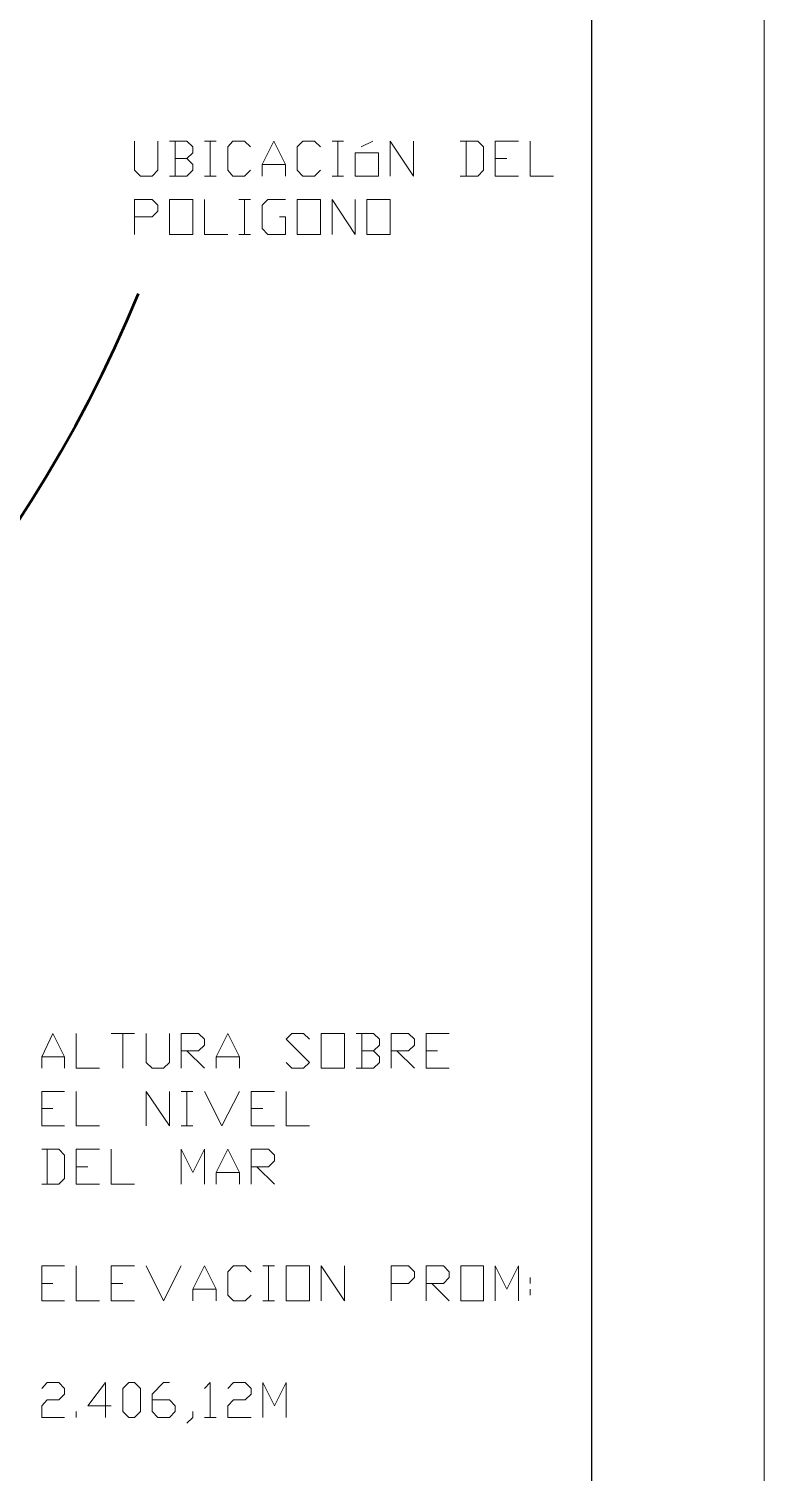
# Model space of a CAD drawing. Header units: millimetres. Extents: x 2576 to 2719, y 1757 to 1977.
# Drawn here: x 2691 to 2719.5, y 1810.9 to 1866.8 of the extents above; entities that cross this region are included whole.
import ezdxf

# ---------------------------------------------------------------- set-up
doc = ezdxf.new("R2010")
doc.units = ezdxf.units.MM
doc.layers.add('PDF_0', color=7, linetype='Continuous')
doc.layers.add('PDF_10 Formato', color=7, linetype='Continuous')

msp = doc.modelspace()

# ---------------------------------------------------------------- linework, layer by layer
at = {"layer": 'PDF_0', "lineweight": 9}
for points in [[(2695.08, 1862.426), (2695.08, 1861.297), (2695.306, 1861.071), (2695.757, 1861.071), (2695.983, 1861.297), (2695.983, 1862.426)], [(2697.113, 1861.749), (2697.339, 1861.975), (2697.339, 1862.2), (2697.113, 1862.426), (2696.435, 1862.426)], [(2696.661, 1862.426), (2696.661, 1861.071)], [(2697.791, 1862.426), (2698.242, 1862.426)], [(2698.017, 1862.426), (2698.017, 1861.071)], [(2699.57, 1861.297), (2699.344, 1861.071), (2698.892, 1861.071), (2698.694, 1861.297), (2698.694, 1862.2), (2698.892, 1862.426), (2699.344, 1862.426), (2699.57, 1862.2)], [(2700.022, 1861.071), (2700.022, 1861.523), (2700.473, 1862.426), (2700.925, 1861.523), (2700.925, 1861.071)], [(2702.281, 1861.297), (2702.055, 1861.071), (2701.603, 1861.071), (2701.377, 1861.297), (2701.377, 1862.2), (2701.603, 1862.426), (2702.055, 1862.426), (2702.281, 1862.2)], [(2702.733, 1862.426), (2703.184, 1862.426)], [(2702.958, 1862.426), (2702.958, 1861.071)], [(2704.314, 1862.426), (2703.862, 1862.2)], [(2704.992, 1861.071), (2704.992, 1862.426), (2705.895, 1861.071), (2705.895, 1862.426)], [(2707.703, 1861.071), (2708.38, 1861.071), (2708.606, 1861.297), (2708.606, 1862.2), (2708.38, 1862.426), (2707.703, 1862.426)], [(2707.929, 1862.426), (2707.929, 1861.071)], [(2709.962, 1861.071), (2709.058, 1861.071), (2709.058, 1862.426), (2709.962, 1862.426)], [(2710.414, 1862.426), (2710.414, 1861.071), (2711.317, 1861.071)], [(2696.435, 1861.071), (2697.113, 1861.071), (2697.339, 1861.297), (2697.339, 1861.523), (2697.113, 1861.749), (2696.661, 1861.749)], [(2700.022, 1861.523), (2700.925, 1861.523)], [(2709.058, 1861.749), (2709.51, 1861.749)], [(2697.791, 1861.071), (2698.242, 1861.071)], [(2702.733, 1861.071), (2703.184, 1861.071)], [(2695.08, 1858.812), (2695.08, 1860.167), (2695.757, 1860.167), (2695.983, 1859.941), (2695.983, 1859.715), (2695.757, 1859.489), (2695.08, 1859.489)], [(2697.791, 1860.167), (2697.791, 1858.812), (2698.694, 1858.812)], [(2699.118, 1860.167), (2699.57, 1860.167)], [(2699.344, 1860.167), (2699.344, 1858.812)], [(2700.699, 1859.489), (2700.925, 1859.489), (2700.925, 1858.812), (2700.247, 1858.812), (2700.022, 1859.038), (2700.022, 1859.941), (2700.247, 1860.167), (2700.925, 1860.167)], [(2702.733, 1858.812), (2702.733, 1860.167), (2703.636, 1858.812), (2703.636, 1860.167)], [(2699.118, 1858.812), (2699.57, 1858.812)], [(2691.493, 1826.506), (2691.493, 1826.957), (2691.917, 1827.861), (2692.369, 1826.957), (2692.369, 1826.506)], [(2692.82, 1827.861), (2692.82, 1826.506), (2693.724, 1826.506)], [(2694.176, 1827.861), (2695.08, 1827.861)], [(2694.628, 1827.861), (2694.628, 1826.506)], [(2695.531, 1827.861), (2695.531, 1826.731), (2695.757, 1826.506), (2696.209, 1826.506), (2696.435, 1826.731), (2696.435, 1827.861)], [(2696.887, 1826.506), (2696.887, 1827.861), (2697.565, 1827.861), (2697.791, 1827.635), (2697.791, 1827.409), (2697.565, 1827.183), (2696.887, 1827.183)], [(2698.242, 1826.506), (2698.242, 1826.957), (2698.694, 1827.861), (2699.146, 1826.957), (2699.146, 1826.506)], [(2700.953, 1826.731), (2701.179, 1826.506), (2701.631, 1826.506), (2701.857, 1826.731), (2700.953, 1827.635), (2701.179, 1827.861), (2701.631, 1827.861), (2701.857, 1827.635)], [(2704.342, 1827.183), (2704.568, 1827.409), (2704.568, 1827.635), (2704.342, 1827.861), (2703.664, 1827.861)], [(2703.89, 1827.861), (2703.89, 1826.506)], [(2705.02, 1826.506), (2705.02, 1827.861), (2705.698, 1827.861), (2705.924, 1827.635), (2705.924, 1827.409), (2705.698, 1827.183), (2705.02, 1827.183)], [(2707.279, 1826.506), (2706.375, 1826.506), (2706.375, 1827.861), (2707.279, 1827.861)], [(2691.493, 1826.957), (2692.369, 1826.957)], [(2697.113, 1827.183), (2697.791, 1826.506)], [(2698.242, 1826.957), (2699.146, 1826.957)], [(2703.664, 1826.506), (2704.342, 1826.506), (2704.568, 1826.731), (2704.568, 1826.957), (2704.342, 1827.183), (2703.89, 1827.183)], [(2705.246, 1827.183), (2705.924, 1826.506)], [(2706.375, 1827.183), (2706.827, 1827.183)], [(2692.369, 1824.275), (2691.493, 1824.275), (2691.493, 1825.602), (2692.369, 1825.602)], [(2692.82, 1825.602), (2692.82, 1824.275), (2693.724, 1824.275)], [(2695.531, 1824.275), (2695.531, 1825.602), (2696.435, 1824.275), (2696.435, 1825.602)], [(2696.887, 1825.602), (2697.339, 1825.602)], [(2697.113, 1825.602), (2697.113, 1824.275)], [(2697.791, 1825.602), (2698.468, 1824.275), (2699.146, 1825.602)], [(2700.502, 1824.275), (2699.598, 1824.275), (2699.598, 1825.602), (2700.502, 1825.602)], [(2700.953, 1825.602), (2700.953, 1824.275), (2701.857, 1824.275)], [(2691.493, 1824.952), (2691.917, 1824.952)], [(2699.598, 1824.952), (2700.05, 1824.952)], [(2696.887, 1824.275), (2697.339, 1824.275)], [(2691.493, 1822.015), (2692.143, 1822.015), (2692.369, 1822.241), (2692.369, 1823.145), (2692.143, 1823.371), (2691.493, 1823.371)], [(2691.691, 1823.371), (2691.691, 1822.015)], [(2693.724, 1822.015), (2692.82, 1822.015), (2692.82, 1823.371), (2693.724, 1823.371)], [(2694.176, 1823.371), (2694.176, 1822.015), (2695.08, 1822.015)], [(2696.887, 1822.015), (2696.887, 1823.371), (2697.339, 1822.467), (2697.791, 1823.371), (2697.791, 1822.015)], [(2698.242, 1822.015), (2698.242, 1822.467), (2698.694, 1823.371), (2699.146, 1822.467), (2699.146, 1822.015)], [(2699.598, 1822.015), (2699.598, 1823.371), (2700.276, 1823.371), (2700.502, 1823.145), (2700.502, 1822.919), (2700.276, 1822.693), (2699.598, 1822.693)], [(2692.82, 1822.693), (2693.272, 1822.693)], [(2698.242, 1822.467), (2699.146, 1822.467)], [(2699.824, 1822.693), (2700.502, 1822.015)], [(2692.369, 1817.497), (2691.493, 1817.497), (2691.493, 1818.853), (2692.369, 1818.853)], [(2692.82, 1818.853), (2692.82, 1817.497), (2693.724, 1817.497)], [(2695.08, 1817.497), (2694.176, 1817.497), (2694.176, 1818.853), (2695.08, 1818.853)], [(2695.531, 1818.853), (2696.209, 1817.497), (2696.887, 1818.853)], [(2697.339, 1817.497), (2697.339, 1817.949), (2697.791, 1818.853), (2698.242, 1817.949), (2698.242, 1817.497)], [(2699.598, 1817.723), (2699.372, 1817.497), (2698.92, 1817.497), (2698.694, 1817.723), (2698.694, 1818.627), (2698.92, 1818.853), (2699.372, 1818.853), (2699.598, 1818.627)], [(2700.05, 1818.853), (2700.502, 1818.853)], [(2700.276, 1818.853), (2700.276, 1817.497)], [(2702.309, 1817.497), (2702.309, 1818.853), (2703.213, 1817.497), (2703.213, 1818.853)], [(2705.02, 1817.497), (2705.02, 1818.853), (2705.698, 1818.853), (2705.924, 1818.627), (2705.924, 1818.401), (2705.698, 1818.175), (2705.02, 1818.175)], [(2706.375, 1817.497), (2706.375, 1818.853), (2707.053, 1818.853), (2707.279, 1818.627), (2707.279, 1818.401), (2707.053, 1818.175), (2706.375, 1818.175)], [(2709.058, 1817.497), (2709.058, 1818.853), (2709.51, 1817.949), (2709.962, 1818.853), (2709.962, 1817.497)], [(2710.414, 1818.401), (2710.414, 1818.175)], [(2691.493, 1818.175), (2691.917, 1818.175)], [(2694.176, 1818.175), (2694.628, 1818.175)], [(2697.339, 1817.949), (2698.242, 1817.949)], [(2706.601, 1818.175), (2707.279, 1817.497)], [(2710.414, 1817.949), (2710.414, 1817.723)], [(2700.05, 1817.497), (2700.502, 1817.497)], [(2691.493, 1814.108), (2691.691, 1814.334), (2692.143, 1814.334), (2692.369, 1814.108), (2692.369, 1813.882), (2692.143, 1813.657), (2691.691, 1813.657), (2691.493, 1813.431), (2691.493, 1812.979), (2692.369, 1812.979)], [(2694.176, 1813.431), (2693.272, 1813.431), (2693.95, 1814.334), (2693.95, 1812.979)], [(2695.757, 1813.657), (2696.435, 1813.657), (2696.661, 1813.431), (2696.661, 1813.205), (2696.435, 1812.979), (2695.983, 1812.979), (2695.757, 1813.205), (2695.757, 1813.882), (2696.209, 1814.334), (2696.435, 1814.334)], [(2697.791, 1814.108), (2698.017, 1814.334), (2698.017, 1812.979)], [(2698.694, 1814.108), (2698.92, 1814.334), (2699.372, 1814.334), (2699.598, 1814.108), (2699.598, 1813.882), (2699.372, 1813.657), (2698.92, 1813.657), (2698.694, 1813.431), (2698.694, 1812.979), (2699.598, 1812.979)], [(2700.05, 1812.979), (2700.05, 1814.334), (2700.502, 1813.431), (2700.953, 1814.334), (2700.953, 1812.979)], [(2692.82, 1812.979), (2692.82, 1813.205)], [(2697.339, 1813.205), (2697.339, 1812.979), (2697.113, 1812.753)], [(2697.791, 1812.979), (2698.242, 1812.979)]]:
    msp.add_lwpolyline(points, dxfattribs=at)
for points in [[(2703.636, 1861.071), (2703.636, 1861.975), (2704.54, 1861.975), (2704.54, 1861.071)], [(2696.435, 1858.812), (2696.435, 1860.167), (2697.339, 1860.167), (2697.339, 1858.812)], [(2701.377, 1858.812), (2701.377, 1860.167), (2702.281, 1860.167), (2702.281, 1858.812)], [(2704.088, 1858.812), (2704.088, 1860.167), (2704.992, 1860.167), (2704.992, 1858.812)], [(2702.309, 1826.506), (2702.309, 1827.861), (2703.213, 1827.861), (2703.213, 1826.506)], [(2700.953, 1817.497), (2700.953, 1818.853), (2701.857, 1818.853), (2701.857, 1817.497)], [(2707.731, 1817.497), (2707.731, 1818.853), (2708.606, 1818.853), (2708.606, 1817.497)], [(2694.854, 1812.979), (2694.628, 1813.205), (2694.628, 1814.108), (2694.854, 1814.334), (2695.08, 1814.334), (2695.306, 1814.108), (2695.306, 1813.205), (2695.08, 1812.979)]]:
    msp.add_lwpolyline(points, close=True, dxfattribs=at)
at = {"layer": 'PDF_0', "lineweight": 50}
msp.add_arc((2647.284, 1876.221), 51.834, 259.6674, 337.6648, dxfattribs=at)
at = {"layer": 'PDF_10 Formato', "lineweight": 9}
msp.add_lwpolyline([(2575.513, 1756.782), (2575.513, 1976.712), (2719.479, 1976.712), (2719.479, 1756.782)], close=True, dxfattribs=at)
at = {"layer": 'PDF_10 Formato', "lineweight": 25}
msp.add_lwpolyline([(2712.786, 1972.166), (2712.786, 1763.475), (2588.87, 1763.475), (2588.87, 1972.166)], close=True, dxfattribs=at)

doc.saveas('drawing.dxf')
